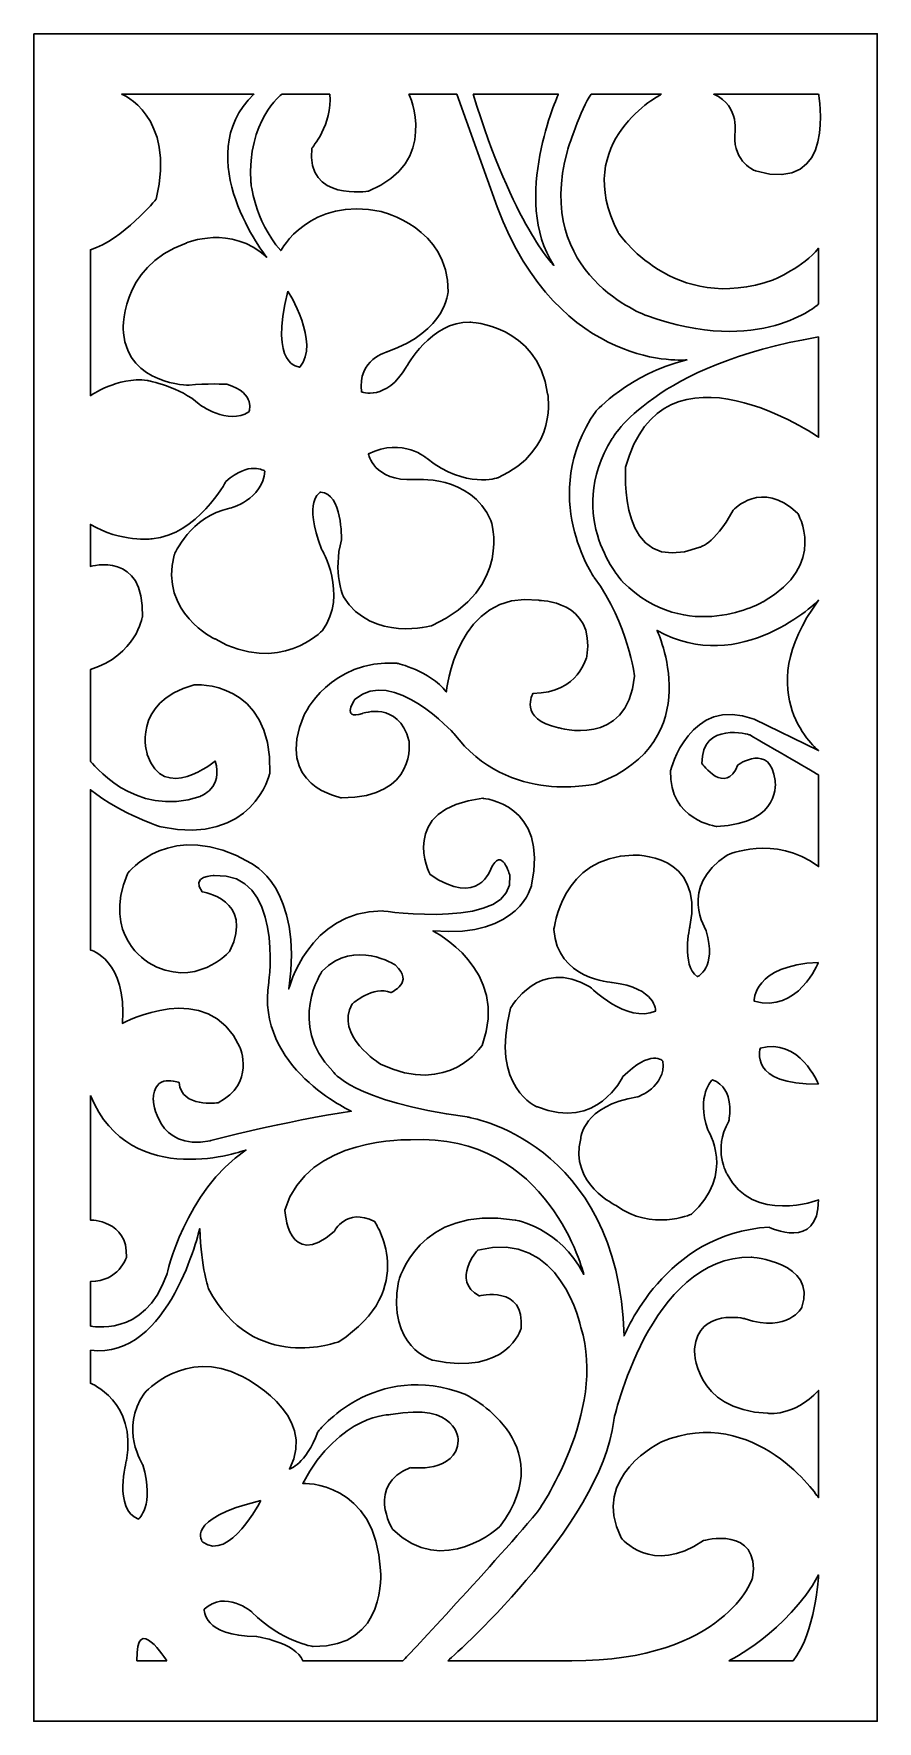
# Model space of a CAD drawing. Header units: centimetres. Extents: x -21.1 to -15.4, y -2.3 to 9.
import ezdxf

# ---------------------------------------------------------------- set-up
doc = ezdxf.new("R2010")
doc.units = ezdxf.units.CM
doc.header["$MEASUREMENT"] = 0
doc.layers.add('layer 1', color=7, linetype='Continuous')

msp = doc.modelspace()

# ---------------------------------------------------------------- linework, layer by layer
at = {"layer": 'layer 1', "color": 250, "lineweight": 30}
for points, knots in [([(-21.08531, 9.00077), (-21.08531, 9.00077), (-15.44467, 9.00077), (-15.44467, 9.00077), (-15.44467, 9.00077), (-15.44467, 9.00077), (-15.44467, -2.28051), (-15.44467, -2.28051), (-15.44467, -2.28051), (-15.44467, -2.28051), (-21.08531, -2.28051), (-21.08531, -2.28051), (-21.08531, -2.28051), (-21.08531, -2.28051), (-21.08531, 9.00077), (-21.08531, 9.00077)], [0, 0, 0, 0, 0.2, 0.2, 0.2, 0.2, 0.4, 0.4, 0.4, 0.4, 0.6, 0.6, 0.6, 0.6, 1, 1, 1, 1]), ([(-19.42692, 8.59681), (-19.42692, 8.59681), (-19.65997, 8.41822), (-19.63334, 8.01), (-19.63334, 8.01), (-19.63334, 8.01), (-19.61336, 7.75486), (-19.43358, 7.55075), (-19.43358, 7.55075), (-19.43358, 7.55075), (-19.24047, 7.91432), (-18.76105, 7.81227), (-18.76105, 7.81227), (-18.76105, 7.81227), (-18.30825, 7.70383), (-18.31491, 7.27648), (-18.31491, 7.27648), (-18.31491, 7.27648), (-18.32157, 7.01496), (-18.72109, 6.87464), (-18.72109, 6.87464), (-18.72109, 6.87464), (-18.92085, 6.82361), (-18.89422, 6.60675), (-18.89422, 6.60675), (-18.89422, 6.60675), (-18.72775, 6.54296), (-18.59457, 6.77258), (-18.59457, 6.77258), (-18.59457, 6.77258), (-18.42811, 7.07875), (-18.16842, 7.07237), (-18.16842, 7.07237), (-18.16842, 7.07237), (-17.71562, 7.05962), (-17.64904, 6.59399), (-17.64904, 6.59399), (-17.64904, 6.59399), (-17.56913, 6.21766), (-17.98197, 6.03268), (-17.98197, 6.03268), (-17.98197, 6.03268), (-18.19505, 5.95615), (-18.45474, 6.16026), (-18.45474, 6.16026), (-18.45474, 6.16026), (-18.61455, 6.30696), (-18.84761, 6.19215), (-18.84761, 6.19215), (-18.84761, 6.19215), (-18.81431, 6.00717), (-18.54131, 6.01993), (-18.54131, 6.01993), (-18.54131, 6.01993), (-18.16176, 6.0582), (-18.02858, 5.74566), (-18.02858, 5.74566), (-18.02858, 5.74566), (-17.87543, 5.29917), (-18.42145, 5.04403), (-18.42145, 5.04403), (-18.42145, 5.04403), (-18.82097, 4.92922), (-19.01407, 5.23538), (-19.01407, 5.23538), (-19.01407, 5.23538), (-19.08732, 5.40122), (-19.0274, 5.61809), (-19.0274, 5.61809), (-19.0274, 5.61809), (-19.02073, 5.93063), (-19.16723, 5.93701), (-19.16723, 5.93701), (-19.16723, 5.93701), (-19.28708, 5.8796), (-19.16057, 5.5543), (-19.16057, 5.5543), (-19.16057, 5.5543), (-18.98078, 5.25452), (-19.15391, 5.01214), (-19.15391, 5.01214), (-19.15391, 5.01214), (-19.44023, 4.70598), (-19.87305, 4.95473), (-19.87305, 4.95473), (-19.87305, 4.95473), (-20.24594, 5.12695), (-20.14606, 5.51604), (-20.14606, 5.51604), (-20.14606, 5.51604), (-20.03952, 5.77755), (-19.77317, 5.82858), (-19.77317, 5.82858), (-19.77317, 5.82858), (-19.55343, 5.88598), (-19.54012, 6.07734), (-19.54012, 6.07734), (-19.54012, 6.07734), (-19.64666, 6.1475), (-19.79981, 6.00717), (-19.79981, 6.00717), (-19.79981, 6.00717), (-19.99291, 5.64998), (-20.29256, 5.62447), (-20.29256, 5.62447), (-20.29256, 5.62447), (-20.50648, 5.59896), (-20.70582, 5.72015), (-20.70582, 5.72015), (-20.70582, 5.72015), (-20.70582, 5.43949), (-20.70582, 5.43949), (-20.70582, 5.43949), (-20.70582, 5.43949), (-20.33917, 5.54793), (-20.35914, 5.10144), (-20.35914, 5.10144), (-20.35914, 5.10144), (-20.39994, 4.8463), (-20.70582, 4.75062), (-20.70582, 4.75062), (-20.70582, 4.75062), (-20.70582, 4.1383), (-20.70582, 4.1383), (-20.70582, 4.1383), (-20.70582, 4.1383), (-20.41241, 3.74921), (-19.97293, 3.90229), (-19.97293, 3.90229), (-19.97293, 3.90229), (-19.81312, 3.9597), (-19.87305, 4.1383), (-19.87305, 4.1383), (-19.87305, 4.1383), (-20.21931, 3.85127), (-20.32585, 4.18294), (-20.32585, 4.18294), (-20.32585, 4.18294), (-20.43904, 4.52738), (-20.01289, 4.64857), (-20.01289, 4.64857), (-20.01289, 4.64857), (-19.48685, 4.68684), (-19.50682, 4.05538), (-19.50682, 4.05538), (-19.50682, 4.05538), (-19.62002, 3.57062), (-20.23263, 3.69819), (-20.23263, 3.69819), (-20.23263, 3.69819), (-20.4865, 3.77472), (-20.70582, 3.94694), (-20.70582, 3.94694), (-20.70582, 3.94694), (-20.70582, 2.87536), (-20.70582, 2.87536), (-20.70582, 2.87536), (-20.70582, 2.87536), (-20.45902, 2.81158), (-20.49232, 2.38423), (-20.49232, 2.38423), (-20.49232, 2.38423), (-19.91967, 2.69677), (-19.70658, 2.22477), (-19.70658, 2.22477), (-19.70658, 2.22477), (-19.60005, 1.98239), (-19.85308, 1.85482), (-19.85308, 1.85482), (-19.85308, 1.85482), (-20.09945, 1.81655), (-20.11277, 1.98876), (-20.11277, 1.98876), (-20.11277, 1.98876), (-20.28589, 2.05893), (-20.28589, 1.87395), (-20.28589, 1.87395), (-20.28589, 1.87395), (-20.26592, 1.52952), (-19.90634, 1.59968), (-19.90634, 1.59968), (-19.90634, 1.59968), (-19.40028, 1.73363), (-18.96081, 1.79741), (-18.96081, 1.79741), (-18.96081, 1.79741), (-19.60671, 2.09082), (-19.51348, 2.6585), (-19.51348, 2.6585), (-19.51348, 2.6585), (-19.4136, 3.40478), (-19.87971, 3.37289), (-19.87971, 3.37289), (-19.87971, 3.37289), (-20.03952, 3.37289), (-19.95962, 3.26445), (-19.95962, 3.26445), (-19.95962, 3.26445), (-19.60671, 3.21342), (-19.77317, 2.86899), (-19.77317, 2.86899), (-19.77317, 2.86899), (-20.00623, 2.6011), (-20.31919, 2.79245), (-20.31919, 2.79245), (-20.31919, 2.79245), (-20.63215, 2.97104), (-20.45902, 3.38564), (-20.45902, 3.38564), (-20.45902, 3.38564), (-20.16604, 3.76834), (-19.63334, 3.45581), (-19.63334, 3.45581), (-19.63334, 3.45581), (-19.28042, 3.29634), (-19.38031, 2.61385), (-19.38031, 2.61385), (-19.38031, 2.61385), (-19.24713, 3.13688), (-18.75439, 3.13688), (-18.75439, 3.13688), (-18.75439, 3.13688), (-17.85545, 3.00294), (-17.90207, 3.37289), (-17.90207, 3.37289), (-17.90207, 3.37289), (-17.95534, 3.577), (-18.02858, 3.41753), (-18.02858, 3.41753), (-18.02858, 3.41753), (-18.10849, 3.15602), (-18.43476, 3.37926), (-18.43476, 3.37926), (-18.43476, 3.37926), (-18.66116, 3.81937), (-18.08185, 3.88953), (-18.08185, 3.88953), (-18.08185, 3.88953), (-17.63703, 3.85445), (-17.75696, 3.3091), (-17.75696, 3.3091), (-17.75696, 3.3091), (-17.82692, 2.9551), (-18.41656, 3.00294), (-18.41656, 3.00294), (-18.41656, 3.00294), (-17.89688, 2.74461), (-18.08677, 2.23753), (-18.08677, 2.23753), (-18.08677, 2.23753), (-18.30663, 1.89309), (-18.76635, 2.11315), (-18.76635, 2.11315), (-18.76635, 2.11315), (-19.07617, 2.3045), (-18.95623, 2.51498), (-18.95623, 2.51498), (-18.95623, 2.51498), (-18.81632, 2.63936), (-18.69639, 2.59153), (-18.69639, 2.59153), (-18.69639, 2.59153), (-18.53649, 2.6585), (-18.66641, 2.77331), (-18.66641, 2.77331), (-18.66641, 2.77331), (-18.93625, 2.9551), (-19.15612, 2.73504), (-19.15612, 2.73504), (-19.15612, 2.73504), (-19.39597, 2.38104), (-19.08616, 2.06531), (-19.08616, 2.06531), (-19.08616, 2.06531), (-18.96623, 1.86439), (-18.1867, 1.75914), (-18.1867, 1.75914), (-18.1867, 1.75914), (-17.17731, 1.60606), (-17.13733, 0.29529), (-17.13733, 0.29529), (-17.13733, 0.29529), (-16.8675, 0.98417), (-16.16792, 1.02244), (-16.16792, 1.02244), (-16.16792, 1.02244), (-15.83734, 0.85978), (-15.83734, 1.20422), (-15.83734, 1.20422), (-15.83734, 1.20422), (-16.27785, 1.04157), (-16.44775, 1.37644), (-16.44775, 1.37644), (-16.44775, 1.37644), (-16.54769, 1.53909), (-16.43776, 1.73044), (-16.43776, 1.73044), (-16.43776, 1.73044), (-16.38778, 1.9505), (-16.54769, 2.0079), (-16.54769, 2.0079), (-16.54769, 2.0079), (-16.65762, 1.90266), (-16.57767, 1.67304), (-16.57767, 1.67304), (-16.57767, 1.67304), (-16.38778, 1.37644), (-16.6876, 1.10855), (-16.6876, 1.10855), (-16.6876, 1.10855), (-16.95744, 0.99373), (-17.1873, 1.16595), (-17.1873, 1.16595), (-17.1873, 1.16595), (-17.50711, 1.30946), (-17.42716, 1.61563), (-17.42716, 1.61563), (-17.42716, 1.61563), (-17.41716, 1.83568), (-17.04739, 1.89309), (-17.04739, 1.89309), (-17.04739, 1.89309), (-16.8575, 1.96006), (-16.87749, 2.13228), (-16.87749, 2.13228), (-16.87749, 2.13228), (-16.95744, 2.21839), (-17.14732, 2.02704), (-17.14732, 2.02704), (-17.14732, 2.02704), (-17.31723, 1.66347), (-17.71698, 1.82612), (-17.71698, 1.82612), (-17.71698, 1.82612), (-18.03679, 1.9505), (-17.89688, 2.48628), (-17.89688, 2.48628), (-17.89688, 2.48628), (-17.70699, 2.83072), (-17.36719, 2.6298), (-17.36719, 2.6298), (-17.36719, 2.6298), (-17.11734, 2.38104), (-16.92746, 2.46715), (-16.92746, 2.46715), (-16.92746, 2.46715), (-16.91746, 2.62023), (-17.21729, 2.6585), (-17.21729, 2.6585), (-17.21729, 2.6585), (-17.58706, 2.67764), (-17.60705, 3.01251), (-17.60705, 3.01251), (-17.60705, 3.01251), (-17.55708, 3.50045), (-17.07737, 3.51002), (-17.07737, 3.51002), (-17.07737, 3.51002), (-16.59766, 3.52915), (-16.6976, 3.03164), (-16.6976, 3.03164), (-16.6976, 3.03164), (-16.75757, 2.77331), (-16.64763, 2.69677), (-16.64763, 2.69677), (-16.64763, 2.69677), (-16.51771, 2.75418), (-16.58766, 3.00294), (-16.58766, 3.00294), (-16.58766, 3.00294), (-16.77755, 3.29953), (-16.44775, 3.51002), (-16.44775, 3.51002), (-16.44775, 3.51002), (-16.13639, 3.65353), (-15.83734, 3.43348), (-15.83734, 3.43348), (-15.83734, 3.43348), (-15.83734, 4.04581), (-15.83734, 4.04581), (-15.83734, 4.04581), (-15.83734, 4.04581), (-16.16792, 4.23716), (-16.29784, 4.3137), (-16.29784, 4.3137), (-16.29784, 4.3137), (-16.61764, 4.40938), (-16.61764, 4.12235), (-16.61764, 4.12235), (-16.61764, 4.12235), (-16.45774, 3.90229), (-16.37779, 4.11278), (-16.37779, 4.11278), (-16.37779, 4.11278), (-16.15792, 4.26586), (-16.12794, 4.00754), (-16.12794, 4.00754), (-16.12794, 4.00754), (-16.07797, 3.72051), (-16.51771, 3.70137), (-16.51771, 3.70137), (-16.51771, 3.70137), (-16.83751, 3.73964), (-16.82752, 4.07451), (-16.82752, 4.07451), (-16.82752, 4.07451), (-16.69838, 4.5816), (-16.26786, 4.41895), (-16.26786, 4.41895), (-16.26786, 4.41895), (-15.83734, 4.20846), (-15.83734, 4.20846), (-15.83734, 4.20846), (-15.83734, 4.20846), (-16.30628, 4.5816), (-15.83734, 5.21306), (-15.83734, 5.21306), (-15.83734, 5.21306), (-16.3578, 4.69641), (-16.91746, 5.01214), (-16.91746, 5.01214), (-16.91746, 5.01214), (-16.56768, 4.27543), (-17.31723, 3.9884), (-17.31723, 3.9884), (-17.31723, 3.9884), (-17.90687, 3.83532), (-18.27665, 4.32327), (-18.27665, 4.32327), (-18.27665, 4.32327), (-18.6864, 4.77295), (-18.93625, 4.55289), (-18.93625, 4.55289), (-18.93625, 4.55289), (-19.03619, 4.40938), (-18.88628, 4.45721), (-18.88628, 4.45721), (-18.88628, 4.45721), (-18.64643, 4.54332), (-18.57647, 4.27543), (-18.57647, 4.27543), (-18.57647, 4.27543), (-18.5165, 3.89272), (-19.0262, 3.89272), (-19.0262, 3.89272), (-19.0262, 3.89272), (-19.48592, 3.96927), (-19.27604, 4.44765), (-19.27604, 4.44765), (-19.27604, 4.44765), (-19.10615, 4.82079), (-18.65642, 4.79208), (-18.65642, 4.79208), (-18.65642, 4.79208), (-18.43655, 4.74425), (-18.32662, 4.60073), (-18.32662, 4.60073), (-18.32662, 4.60073), (-18.25666, 5.2896), (-17.70699, 5.21306), (-17.70699, 5.21306), (-17.70699, 5.21306), (-17.32722, 5.21306), (-17.38718, 4.83992), (-17.38718, 4.83992), (-17.38718, 4.83992), (-17.43715, 4.59116), (-17.74697, 4.59116), (-17.74697, 4.59116), (-17.74697, 4.59116), (-17.84691, 4.41895), (-17.57707, 4.36154), (-17.57707, 4.36154), (-17.57707, 4.36154), (-17.11734, 4.21802), (-17.06738, 4.70598), (-17.06738, 4.70598), (-17.06738, 4.70598), (-17.10735, 5.05041), (-17.33721, 5.36614), (-17.33721, 5.36614), (-17.33721, 5.36614), (-17.71698, 5.9115), (-17.32722, 6.47598), (-17.32722, 6.47598), (-17.32722, 6.47598), (-17.10735, 6.72475), (-16.71759, 6.82042), (-16.71759, 6.82042), (-16.71759, 6.82042), (-17.56708, 6.73431), (-17.98682, 7.84416), (-17.98682, 7.84416), (-17.98682, 7.84416), (-18.25666, 8.59681), (-18.25666, 8.59681), (-18.25666, 8.59681), (-18.25666, 8.59681), (-18.57647, 8.59681), (-18.57647, 8.59681), (-18.57647, 8.59681), (-18.57647, 8.59681), (-18.36659, 8.14076), (-18.84631, 7.94941), (-18.84631, 7.94941), (-18.84631, 7.94941), (-19.26605, 7.87605), (-19.22607, 8.23643), (-19.22607, 8.23643), (-19.22607, 8.23643), (-19.08616, 8.39271), (-19.10615, 8.59681), (-19.10615, 8.59681), (-19.10615, 8.59681), (-19.42692, 8.59681), (-19.42692, 8.59681)], [0, 0, 0, 0, 0.00769231, 0.00769231, 0.00769231, 0.00769231, 0.01538462, 0.01538462, 0.01538462, 0.01538462, 0.02307692, 0.02307692, 0.02307692, 0.02307692, 0.03076923, 0.03076923, 0.03076923, 0.03076923, 0.03846154, 0.03846154, 0.03846154, 0.03846154, 0.04615385, 0.04615385, 0.04615385, 0.04615385, 0.05384615, 0.05384615, 0.05384615, 0.05384615, 0.06153846, 0.06153846, 0.06153846, 0.06153846, 0.06923077, 0.06923077, 0.06923077, 0.06923077, 0.07692308, 0.07692308, 0.07692308, 0.07692308, 0.08461538, 0.08461538, 0.08461538, 0.08461538, 0.09230769, 0.09230769, 0.09230769, 0.09230769, 0.1, 0.1, 0.1, 0.1, 0.10769231, 0.10769231, 0.10769231, 0.10769231, 0.11538462, 0.11538462, 0.11538462, 0.11538462, 0.12307692, 0.12307692, 0.12307692, 0.12307692, 0.13076923, 0.13076923, 0.13076923, 0.13076923, 0.13846154, 0.13846154, 0.13846154, 0.13846154, 0.14615385, 0.14615385, 0.14615385, 0.14615385, 0.15384615, 0.15384615, 0.15384615, 0.15384615, 0.16153846, 0.16153846, 0.16153846, 0.16153846, 0.16923077, 0.16923077, 0.16923077, 0.16923077, 0.17692308, 0.17692308, 0.17692308, 0.17692308, 0.18461538, 0.18461538, 0.18461538, 0.18461538, 0.19230769, 0.19230769, 0.19230769, 0.19230769, 0.2, 0.2, 0.2, 0.2, 0.20769231, 0.20769231, 0.20769231, 0.20769231, 0.21538462, 0.21538462, 0.21538462, 0.21538462, 0.22307692, 0.22307692, 0.22307692, 0.22307692, 0.23076923, 0.23076923, 0.23076923, 0.23076923, 0.23846154, 0.23846154, 0.23846154, 0.23846154, 0.24615385, 0.24615385, 0.24615385, 0.24615385, 0.25384615, 0.25384615, 0.25384615, 0.25384615, 0.26153846, 0.26153846, 0.26153846, 0.26153846, 0.26923077, 0.26923077, 0.26923077, 0.26923077, 0.27692308, 0.27692308, 0.27692308, 0.27692308, 0.28461538, 0.28461538, 0.28461538, 0.28461538, 0.29230769, 0.29230769, 0.29230769, 0.29230769, 0.3, 0.3, 0.3, 0.3, 0.30769231, 0.30769231, 0.30769231, 0.30769231, 0.31538462, 0.31538462, 0.31538462, 0.31538462, 0.32307692, 0.32307692, 0.32307692, 0.32307692, 0.33076923, 0.33076923, 0.33076923, 0.33076923, 0.33846154, 0.33846154, 0.33846154, 0.33846154, 0.34615385, 0.34615385, 0.34615385, 0.34615385, 0.35384615, 0.35384615, 0.35384615, 0.35384615, 0.36153846, 0.36153846, 0.36153846, 0.36153846, 0.36923077, 0.36923077, 0.36923077, 0.36923077, 0.37692308, 0.37692308, 0.37692308, 0.37692308, 0.38461538, 0.38461538, 0.38461538, 0.38461538, 0.39230769, 0.39230769, 0.39230769, 0.39230769, 0.4, 0.4, 0.4, 0.4, 0.40769231, 0.40769231, 0.40769231, 0.40769231, 0.41538462, 0.41538462, 0.41538462, 0.41538462, 0.42307692, 0.42307692, 0.42307692, 0.42307692, 0.43076923, 0.43076923, 0.43076923, 0.43076923, 0.43846154, 0.43846154, 0.43846154, 0.43846154, 0.44615385, 0.44615385, 0.44615385, 0.44615385, 0.45384615, 0.45384615, 0.45384615, 0.45384615, 0.46153846, 0.46153846, 0.46153846, 0.46153846, 0.46923077, 0.46923077, 0.46923077, 0.46923077, 0.47692308, 0.47692308, 0.47692308, 0.47692308, 0.48461538, 0.48461538, 0.48461538, 0.48461538, 0.49230769, 0.49230769, 0.49230769, 0.49230769, 0.5, 0.5, 0.5, 0.5, 0.50769231, 0.50769231, 0.50769231, 0.50769231, 0.51538462, 0.51538462, 0.51538462, 0.51538462, 0.52307692, 0.52307692, 0.52307692, 0.52307692, 0.53076923, 0.53076923, 0.53076923, 0.53076923, 0.53846154, 0.53846154, 0.53846154, 0.53846154, 0.54615385, 0.54615385, 0.54615385, 0.54615385, 0.55384615, 0.55384615, 0.55384615, 0.55384615, 0.56153846, 0.56153846, 0.56153846, 0.56153846, 0.56923077, 0.56923077, 0.56923077, 0.56923077, 0.57692308, 0.57692308, 0.57692308, 0.57692308, 0.58461538, 0.58461538, 0.58461538, 0.58461538, 0.59230769, 0.59230769, 0.59230769, 0.59230769, 0.6, 0.6, 0.6, 0.6, 0.60769231, 0.60769231, 0.60769231, 0.60769231, 0.61538462, 0.61538462, 0.61538462, 0.61538462, 0.62307692, 0.62307692, 0.62307692, 0.62307692, 0.63076923, 0.63076923, 0.63076923, 0.63076923, 0.63846154, 0.63846154, 0.63846154, 0.63846154, 0.64615385, 0.64615385, 0.64615385, 0.64615385, 0.65384615, 0.65384615, 0.65384615, 0.65384615, 0.66153846, 0.66153846, 0.66153846, 0.66153846, 0.66923077, 0.66923077, 0.66923077, 0.66923077, 0.67692308, 0.67692308, 0.67692308, 0.67692308, 0.68461538, 0.68461538, 0.68461538, 0.68461538, 0.69230769, 0.69230769, 0.69230769, 0.69230769, 0.7, 0.7, 0.7, 0.7, 0.70769231, 0.70769231, 0.70769231, 0.70769231, 0.71538462, 0.71538462, 0.71538462, 0.71538462, 0.72307692, 0.72307692, 0.72307692, 0.72307692, 0.73076923, 0.73076923, 0.73076923, 0.73076923, 0.73846154, 0.73846154, 0.73846154, 0.73846154, 0.74615385, 0.74615385, 0.74615385, 0.74615385, 0.75384615, 0.75384615, 0.75384615, 0.75384615, 0.76153846, 0.76153846, 0.76153846, 0.76153846, 0.76923077, 0.76923077, 0.76923077, 0.76923077, 0.77692308, 0.77692308, 0.77692308, 0.77692308, 0.78461538, 0.78461538, 0.78461538, 0.78461538, 0.79230769, 0.79230769, 0.79230769, 0.79230769, 0.8, 0.8, 0.8, 0.8, 0.80769231, 0.80769231, 0.80769231, 0.80769231, 0.81538462, 0.81538462, 0.81538462, 0.81538462, 0.82307692, 0.82307692, 0.82307692, 0.82307692, 0.83076923, 0.83076923, 0.83076923, 0.83076923, 0.83846154, 0.83846154, 0.83846154, 0.83846154, 0.84615385, 0.84615385, 0.84615385, 0.84615385, 0.85384615, 0.85384615, 0.85384615, 0.85384615, 0.86153846, 0.86153846, 0.86153846, 0.86153846, 0.86923077, 0.86923077, 0.86923077, 0.86923077, 0.87692308, 0.87692308, 0.87692308, 0.87692308, 0.88461538, 0.88461538, 0.88461538, 0.88461538, 0.89230769, 0.89230769, 0.89230769, 0.89230769, 0.9, 0.9, 0.9, 0.9, 0.90769231, 0.90769231, 0.90769231, 0.90769231, 0.91538462, 0.91538462, 0.91538462, 0.91538462, 0.92307692, 0.92307692, 0.92307692, 0.92307692, 0.93076923, 0.93076923, 0.93076923, 0.93076923, 0.93846154, 0.93846154, 0.93846154, 0.93846154, 0.94615385, 0.94615385, 0.94615385, 0.94615385, 0.95384615, 0.95384615, 0.95384615, 0.95384615, 0.96153846, 0.96153846, 0.96153846, 0.96153846, 0.96923077, 0.96923077, 0.96923077, 0.96923077, 0.97692308, 0.97692308, 0.97692308, 0.97692308, 0.98461538, 0.98461538, 0.98461538, 0.98461538, 1, 1, 1, 1]), ([(-20.49898, 8.59681), (-20.49898, 8.59681), (-20.13274, 8.45649), (-20.26592, 7.89519), (-20.26592, 7.89519), (-20.26592, 7.89519), (-20.49316, 7.62092), (-20.70582, 7.55713), (-20.70582, 7.55713), (-20.70582, 7.55713), (-20.70582, 6.58123), (-20.70582, 6.58123), (-20.70582, 6.58123), (-20.70582, 6.58123), (-20.52561, 6.7088), (-20.32585, 6.68328), (-20.32585, 6.68328), (-20.32585, 6.68328), (-20.09945, 6.63864), (-19.97959, 6.52383), (-19.97959, 6.52383), (-19.97959, 6.52383), (-19.78649, 6.3835), (-19.64666, 6.4728), (-19.64666, 6.4728), (-19.64666, 6.4728), (-19.59338, 6.59399), (-19.79315, 6.65777), (-19.79315, 6.65777), (-19.79315, 6.65777), (-19.93964, 6.66415), (-20.04618, 6.65139), (-20.04618, 6.65139), (-20.04618, 6.65139), (-20.45237, 6.65139), (-20.48565, 7.00221), (-20.48565, 7.00221), (-20.48565, 7.00221), (-20.52561, 7.43594), (-20.06616, 7.60178), (-20.06616, 7.60178), (-20.06616, 7.60178), (-19.76651, 7.72935), (-19.5268, 7.5061), (-19.5268, 7.5061), (-19.5268, 7.5061), (-20.05284, 8.16946), (-19.61336, 8.59681), (-19.61336, 8.59681), (-19.61336, 8.59681), (-20.49898, 8.59681), (-20.49898, 8.59681)], [0, 0, 0, 0, 0.07142857, 0.07142857, 0.07142857, 0.07142857, 0.14285714, 0.14285714, 0.14285714, 0.14285714, 0.21428571, 0.21428571, 0.21428571, 0.21428571, 0.28571429, 0.28571429, 0.28571429, 0.28571429, 0.35714286, 0.35714286, 0.35714286, 0.35714286, 0.42857143, 0.42857143, 0.42857143, 0.42857143, 0.5, 0.5, 0.5, 0.5, 0.57142857, 0.57142857, 0.57142857, 0.57142857, 0.64285714, 0.64285714, 0.64285714, 0.64285714, 0.71428571, 0.71428571, 0.71428571, 0.71428571, 0.78571429, 0.78571429, 0.78571429, 0.78571429, 0.85714286, 0.85714286, 0.85714286, 0.85714286, 1, 1, 1, 1]), ([(-18.14673, 8.59681), (-18.14673, 8.59681), (-17.57707, 8.59681), (-17.57707, 8.59681), (-17.57707, 8.59681), (-17.57707, 8.59681), (-17.89688, 7.892), (-17.60705, 7.45189), (-17.60705, 7.45189), (-17.60705, 7.45189), (-17.87689, 7.71659), (-18.14673, 8.59681)], [0, 0, 0, 0, 0.25, 0.25, 0.25, 0.25, 0.5, 0.5, 0.5, 0.5, 1, 1, 1, 1]), ([(-16.88748, 8.59681), (-16.88748, 8.59681), (-17.49712, 8.28427), (-17.17731, 7.67194), (-17.17731, 7.67194), (-17.17731, 7.67194), (-16.80753, 7.11702), (-16.13793, 7.35621), (-16.13793, 7.35621), (-16.13793, 7.35621), (-15.93651, 7.44232), (-15.83734, 7.5667), (-15.83734, 7.5667), (-15.83734, 7.5667), (-15.83734, 7.19356), (-15.83734, 7.19356), (-15.83734, 7.19356), (-15.83734, 7.19356), (-16.22788, 6.83956), (-16.98743, 7.11702), (-16.98743, 7.11702), (-16.98743, 7.11702), (-17.74697, 7.38492), (-17.51711, 8.2173), (-17.51711, 8.2173), (-17.51711, 8.2173), (-17.42716, 8.50752), (-17.3572, 8.59681), (-17.3572, 8.59681), (-17.3572, 8.59681), (-16.88748, 8.59681), (-16.88748, 8.59681)], [0, 0, 0, 0, 0.11111111, 0.11111111, 0.11111111, 0.11111111, 0.22222222, 0.22222222, 0.22222222, 0.22222222, 0.33333333, 0.33333333, 0.33333333, 0.33333333, 0.44444444, 0.44444444, 0.44444444, 0.44444444, 0.55555556, 0.55555556, 0.55555556, 0.55555556, 0.66666667, 0.66666667, 0.66666667, 0.66666667, 0.77777778, 0.77777778, 0.77777778, 0.77777778, 1, 1, 1, 1]), ([(-15.83734, 8.59681), (-15.83734, 8.59681), (-15.7082, 7.9207), (-16.25786, 8.08335), (-16.25786, 8.08335), (-16.25786, 8.08335), (-16.40777, 8.14076), (-16.39778, 8.32254), (-16.39778, 8.32254), (-16.39778, 8.32254), (-16.3578, 8.51709), (-16.5377, 8.59681), (-16.5377, 8.59681), (-16.5377, 8.59681), (-15.83734, 8.59681), (-15.83734, 8.59681)], [0, 0, 0, 0, 0.2, 0.2, 0.2, 0.2, 0.4, 0.4, 0.4, 0.4, 0.6, 0.6, 0.6, 0.6, 1, 1, 1, 1]), ([(-19.38598, 7.27967), (-19.38598, 7.27967), (-19.16611, 6.93524), (-19.30603, 6.77258), (-19.30603, 6.77258), (-19.30603, 6.77258), (-19.5159, 6.77258), (-19.38598, 7.27967)], [0, 0, 0, 0, 0.33333333, 0.33333333, 0.33333333, 0.33333333, 1, 1, 1, 1]), ([(-15.83734, 6.97351), (-15.83734, 6.97351), (-15.83734, 6.30377), (-15.83734, 6.30377), (-15.83734, 6.30377), (-15.83734, 6.30377), (-16.87749, 7.02134), (-17.12734, 6.10285), (-17.12734, 6.10285), (-17.12734, 6.10285), (-17.1873, 5.35658), (-16.63763, 5.56706), (-16.63763, 5.56706), (-16.63763, 5.56706), (-16.5377, 5.57663), (-16.40777, 5.81582), (-16.40777, 5.81582), (-16.40777, 5.81582), (-16.21789, 6.02631), (-15.97803, 5.79668), (-15.97803, 5.79668), (-15.97803, 5.79668), (-15.76816, 5.45225), (-16.20789, 5.20349), (-16.20789, 5.20349), (-16.20789, 5.20349), (-16.71759, 4.90689), (-17.14732, 5.33744), (-17.14732, 5.33744), (-17.14732, 5.33744), (-17.54709, 5.76798), (-17.21729, 6.2942), (-17.21729, 6.2942), (-17.21729, 6.2942), (-16.93668, 6.79172), (-15.83734, 6.97351)], [0, 0, 0, 0, 0.1, 0.1, 0.1, 0.1, 0.2, 0.2, 0.2, 0.2, 0.3, 0.3, 0.3, 0.3, 0.4, 0.4, 0.4, 0.4, 0.5, 0.5, 0.5, 0.5, 0.6, 0.6, 0.6, 0.6, 0.7, 0.7, 0.7, 0.7, 0.8, 0.8, 0.8, 0.8, 1, 1, 1, 1]), ([(-15.83734, 2.79245), (-15.83734, 2.79245), (-15.97803, 2.44801), (-16.26786, 2.53412), (-16.26786, 2.53412), (-16.26786, 2.53412), (-16.27708, 2.77331), (-15.83734, 2.79245)], [0, 0, 0, 0, 0.33333333, 0.33333333, 0.33333333, 0.33333333, 1, 1, 1, 1]), ([(-15.83734, 1.9792), (-15.83734, 1.9792), (-15.96804, 2.29493), (-16.22788, 2.21839), (-16.22788, 2.21839), (-16.22788, 2.21839), (-16.30706, 1.96963), (-15.83734, 1.9792)], [0, 0, 0, 0, 0.33333333, 0.33333333, 0.33333333, 0.33333333, 1, 1, 1, 1]), ([(-20.70582, 1.90266), (-20.70582, 1.90266), (-20.70582, 1.07027), (-20.70582, 1.07027), (-20.70582, 1.07027), (-20.70582, 1.07027), (-20.45534, 1.07027), (-20.46533, 0.82151), (-20.46533, 0.82151), (-20.46533, 0.82151), (-20.51656, 0.65887), (-20.70582, 0.65887), (-20.70582, 0.65887), (-20.70582, 0.65887), (-20.70582, 0.36227), (-20.70582, 0.36227), (-20.70582, 0.36227), (-20.70582, 0.36227), (-20.3454, 0.27616), (-20.19549, 0.7067), (-20.19549, 0.7067), (-20.19549, 0.7067), (-20.07556, 1.26163), (-19.66581, 1.53909), (-19.66581, 1.53909), (-19.66581, 1.53909), (-20.43598, 1.25206), (-20.70582, 1.90266)], [0, 0, 0, 0, 0.125, 0.125, 0.125, 0.125, 0.25, 0.25, 0.25, 0.25, 0.375, 0.375, 0.375, 0.375, 0.5, 0.5, 0.5, 0.5, 0.625, 0.625, 0.625, 0.625, 0.75, 0.75, 0.75, 0.75, 1, 1, 1, 1]), ([(-20.70582, 0.19961), (-20.70582, 0.19961), (-20.70582, -0.02044), (-20.70582, -0.02044), (-20.70582, -0.02044), (-20.70582, -0.02044), (-20.39537, -0.14482), (-20.46533, -0.53709), (-20.46533, -0.53709), (-20.46533, -0.53709), (-20.55527, -0.86239), (-20.38538, -0.92937), (-20.38538, -0.92937), (-20.38538, -0.92937), (-20.27544, -0.84326), (-20.3554, -0.56579), (-20.3554, -0.56579), (-20.3554, -0.56579), (-20.5153, -0.3266), (-20.3454, -0.08741), (-20.3454, -0.08741), (-20.3454, -0.08741), (-20.07556, 0.21875), (-19.69579, 0.0274), (-19.69579, 0.0274), (-19.69579, 0.0274), (-19.17611, -0.22136), (-19.37599, -0.5945), (-19.37599, -0.5945), (-19.37599, -0.5945), (-19.26605, -0.56579), (-19.1861, -0.34573), (-19.1861, -0.34573), (-19.1861, -0.34573), (-18.80633, 0.14221), (-18.19669, -0.09698), (-18.19669, -0.09698), (-18.19669, -0.09698), (-17.54709, -0.41271), (-17.96683, -0.9772), (-17.96683, -0.9772), (-17.96683, -0.9772), (-18.34661, -1.3312), (-18.6864, -0.99634), (-18.6864, -0.99634), (-18.6864, -0.99634), (-18.86629, -0.69974), (-18.56647, -0.58493), (-18.56647, -0.58493), (-18.56647, -0.58493), (-18.25666, -0.6232), (-18.24666, -0.40314), (-18.24666, -0.40314), (-18.24666, -0.40314), (-18.24666, -0.14482), (-18.69639, -0.23092), (-18.69639, -0.23092), (-18.69639, -0.23092), (-19.03619, -0.22136), (-19.28604, -0.69017), (-19.28604, -0.69017), (-19.28604, -0.69017), (-18.79634, -0.67104), (-18.76635, -1.2738), (-18.76635, -1.2738), (-18.76635, -1.2738), (-18.71638, -1.79045), (-19.21608, -1.78088), (-19.21608, -1.78088), (-19.21608, -1.78088), (-19.42595, -1.75218), (-19.62584, -1.55126), (-19.62584, -1.55126), (-19.62584, -1.55126), (-19.80573, -1.39818), (-19.94564, -1.53213), (-19.94564, -1.53213), (-19.94564, -1.53213), (-19.95563, -1.71391), (-19.59585, -1.71391), (-19.59585, -1.71391), (-19.59585, -1.71391), (-19.33601, -1.75218), (-19.28604, -1.87656), (-19.28604, -1.87656), (-19.28604, -1.87656), (-18.61644, -1.87656), (-18.61644, -1.87656), (-18.61644, -1.87656), (-18.61644, -1.87656), (-18.05678, -1.28337), (-17.71698, -0.88152), (-17.71698, -0.88152), (-17.71698, -0.88152), (-17.24727, -0.21179), (-17.42716, 0.3527), (-17.42716, 0.3527), (-17.42716, 0.3527), (-17.55708, 1.01287), (-18.11675, 0.86935), (-18.11675, 0.86935), (-18.11675, 0.86935), (-18.29664, 0.66843), (-18.10675, 0.56319), (-18.10675, 0.56319), (-18.10675, 0.56319), (-17.79694, 0.63973), (-17.82692, 0.34313), (-17.82692, 0.34313), (-17.82692, 0.34313), (-17.91686, 0.0274), (-18.41656, 0.13264), (-18.41656, 0.13264), (-18.41656, 0.13264), (-18.72637, 0.21875), (-18.64643, 0.65887), (-18.64643, 0.65887), (-18.64643, 0.65887), (-18.5165, 1.17552), (-17.86689, 1.07027), (-17.86689, 1.07027), (-17.86689, 1.07027), (-17.56708, 1.02244), (-17.40717, 0.7067), (-17.40717, 0.7067), (-17.40717, 0.7067), (-17.63703, 1.6539), (-18.56647, 1.60606), (-18.56647, 1.60606), (-18.56647, 1.60606), (-19.25606, 1.63476), (-19.40597, 1.13725), (-19.40597, 1.13725), (-19.40597, 1.13725), (-19.38598, 0.72584), (-19.07617, 0.99373), (-19.07617, 0.99373), (-19.07617, 0.99373), (-18.99621, 1.15638), (-18.80633, 1.0607), (-18.80633, 1.0607), (-18.80633, 1.0607), (-18.49651, 0.61103), (-19.04618, 0.25702), (-19.04618, 0.25702), (-19.04618, 0.25702), (-19.61584, 0.03697), (-19.91566, 0.61103), (-19.91566, 0.61103), (-19.91566, 0.61103), (-19.96563, 0.74497), (-19.97562, 1.01287), (-19.97562, 1.01287), (-19.97562, 1.01287), (-20.17614, 0.13264), (-20.70582, 0.19961)], [0, 0, 0, 0, 0.025, 0.025, 0.025, 0.025, 0.05, 0.05, 0.05, 0.05, 0.075, 0.075, 0.075, 0.075, 0.1, 0.1, 0.1, 0.1, 0.125, 0.125, 0.125, 0.125, 0.15, 0.15, 0.15, 0.15, 0.175, 0.175, 0.175, 0.175, 0.2, 0.2, 0.2, 0.2, 0.225, 0.225, 0.225, 0.225, 0.25, 0.25, 0.25, 0.25, 0.275, 0.275, 0.275, 0.275, 0.3, 0.3, 0.3, 0.3, 0.325, 0.325, 0.325, 0.325, 0.35, 0.35, 0.35, 0.35, 0.375, 0.375, 0.375, 0.375, 0.4, 0.4, 0.4, 0.4, 0.425, 0.425, 0.425, 0.425, 0.45, 0.45, 0.45, 0.45, 0.475, 0.475, 0.475, 0.475, 0.5, 0.5, 0.5, 0.5, 0.525, 0.525, 0.525, 0.525, 0.55, 0.55, 0.55, 0.55, 0.575, 0.575, 0.575, 0.575, 0.6, 0.6, 0.6, 0.6, 0.625, 0.625, 0.625, 0.625, 0.65, 0.65, 0.65, 0.65, 0.675, 0.675, 0.675, 0.675, 0.7, 0.7, 0.7, 0.7, 0.725, 0.725, 0.725, 0.725, 0.75, 0.75, 0.75, 0.75, 0.775, 0.775, 0.775, 0.775, 0.8, 0.8, 0.8, 0.8, 0.825, 0.825, 0.825, 0.825, 0.85, 0.85, 0.85, 0.85, 0.875, 0.875, 0.875, 0.875, 0.9, 0.9, 0.9, 0.9, 0.925, 0.925, 0.925, 0.925, 0.95, 0.95, 0.95, 0.95, 1, 1, 1, 1]), ([(-18.31663, -1.87656), (-18.31663, -1.87656), (-17.28725, -0.9772), (-17.20729, -0.2692), (-17.20729, -0.2692), (-17.20729, -0.2692), (-16.96744, 0.83108), (-16.28784, 0.82151), (-16.28784, 0.82151), (-16.28784, 0.82151), (-15.84811, 0.79281), (-15.94805, 0.48665), (-15.94805, 0.48665), (-15.94805, 0.48665), (-16.038, 0.31443), (-16.32782, 0.4101), (-16.32782, 0.4101), (-16.32782, 0.4101), (-16.63763, 0.48665), (-16.66762, 0.20919), (-16.66762, 0.20919), (-16.66762, 0.20919), (-16.67761, -0.20222), (-16.17791, -0.22136), (-16.17791, -0.22136), (-16.17791, -0.22136), (-16.00646, -0.25006), (-15.83734, -0.06828), (-15.83734, -0.06828), (-15.83734, -0.06828), (-15.83734, -0.78585), (-15.83734, -0.78585), (-15.83734, -0.78585), (-15.83734, -0.78585), (-16.25786, -0.15439), (-16.88748, -0.41271), (-16.88748, -0.41271), (-16.88748, -0.41271), (-17.36719, -0.64233), (-17.15732, -1.05374), (-17.15732, -1.05374), (-17.15732, -1.05374), (-16.95744, -1.31207), (-16.60765, -1.07288), (-16.60765, -1.07288), (-16.60765, -1.07288), (-16.22788, -0.96763), (-16.27785, -1.32164), (-16.27785, -1.32164), (-16.27785, -1.32164), (-16.45774, -1.87656), (-17.48712, -1.87656), (-17.48712, -1.87656), (-17.48712, -1.87656), (-18.31663, -1.87656), (-18.31663, -1.87656)], [0, 0, 0, 0, 0.06666667, 0.06666667, 0.06666667, 0.06666667, 0.13333333, 0.13333333, 0.13333333, 0.13333333, 0.2, 0.2, 0.2, 0.2, 0.26666667, 0.26666667, 0.26666667, 0.26666667, 0.33333333, 0.33333333, 0.33333333, 0.33333333, 0.4, 0.4, 0.4, 0.4, 0.46666667, 0.46666667, 0.46666667, 0.46666667, 0.53333333, 0.53333333, 0.53333333, 0.53333333, 0.6, 0.6, 0.6, 0.6, 0.66666667, 0.66666667, 0.66666667, 0.66666667, 0.73333333, 0.73333333, 0.73333333, 0.73333333, 0.8, 0.8, 0.8, 0.8, 0.86666667, 0.86666667, 0.86666667, 0.86666667, 1, 1, 1, 1]), ([(-19.56587, -0.80498), (-19.56587, -0.80498), (-19.77574, -1.21639), (-19.95563, -1.08245), (-19.95563, -1.08245), (-19.95563, -1.08245), (-20.08556, -0.92937), (-19.56587, -0.80498)], [0, 0, 0, 0, 0.33333333, 0.33333333, 0.33333333, 0.33333333, 1, 1, 1, 1]), ([(-16.43776, -1.87656), (-16.43776, -1.87656), (-16.04644, -1.6852), (-15.83734, -1.3025), (-15.83734, -1.3025), (-15.83734, -1.3025), (-15.8581, -1.69477), (-16.00802, -1.87656), (-16.00802, -1.87656), (-16.00802, -1.87656), (-16.43776, -1.87656), (-16.43776, -1.87656)], [0, 0, 0, 0, 0.25, 0.25, 0.25, 0.25, 0.5, 0.5, 0.5, 0.5, 1, 1, 1, 1]), ([(-20.19549, -1.87656), (-20.19549, -1.87656), (-20.40537, -1.54169), (-20.39537, -1.87656), (-20.39537, -1.87656), (-20.39537, -1.87656), (-20.19549, -1.87656), (-20.19549, -1.87656)], [0, 0, 0, 0, 0.33333333, 0.33333333, 0.33333333, 0.33333333, 1, 1, 1, 1])]:
    msp.add_open_spline(points, degree=3, knots=knots, dxfattribs=at)

doc.saveas('drawing.dxf')
